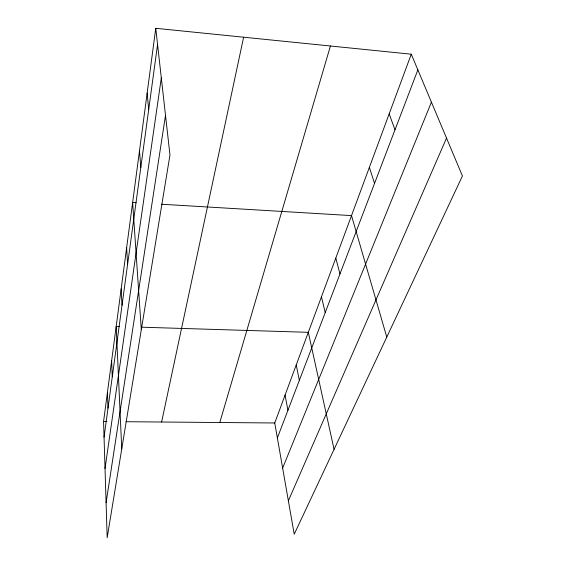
<?xml version="1.0" encoding="UTF-8"?>
<svg xmlns="http://www.w3.org/2000/svg" width="566" height="566" viewBox="0 0 566 566"><rect width="100%" height="100%" fill="white"/><g stroke="black" fill="none" stroke-linecap="round" stroke-linejoin="round"><path stroke-width="0.85" d="M155.749 28.3L169.963 154.999L107.179 537.7L103.564 421.528L155.749 28.3L411.27 54.194L462.436 175.962L294.221 534.212L274.751 422.979L411.27 54.194M104.052 437.108L157.567 44.495M105.028 468.542L161.317 77.91M106.09 502.693L165.513 115.344M161.607 422.024L243.621 37.207M219.792 422.512L330.424 46.002M277.368 437.942L417.864 69.894M282.646 468.096L431.419 102.156M288.37 500.783L446.524 138.104M103.564 421.528L107.002 421.564M125.907 421.72L274.751 422.979M119.652 326.525L116.186 326.419L121.747 448.916M141.323 327.19L308.314 332.32L334.067 449.354M136.144 202.706L132.635 202.501L141.302 329.709M161.593 204.234L351.514 215.611L386.776 337.103M389.167 113.893L394.997 129.791M369.365 167.394L374.55 183.37M335.801 258.068L339.968 273.951M321.453 296.817L325.231 312.566M296.223 364.971L299.35 380.359M285.073 395.096L287.931 410.279M147.146 93.107L148.695 109.592M139.491 150.804L140.814 167.409M126.621 247.774L127.605 264.315M121.166 288.901L122.015 305.315M111.629 360.79L112.266 376.822M107.434 392.387L107.993 408.192"/></g></svg>
